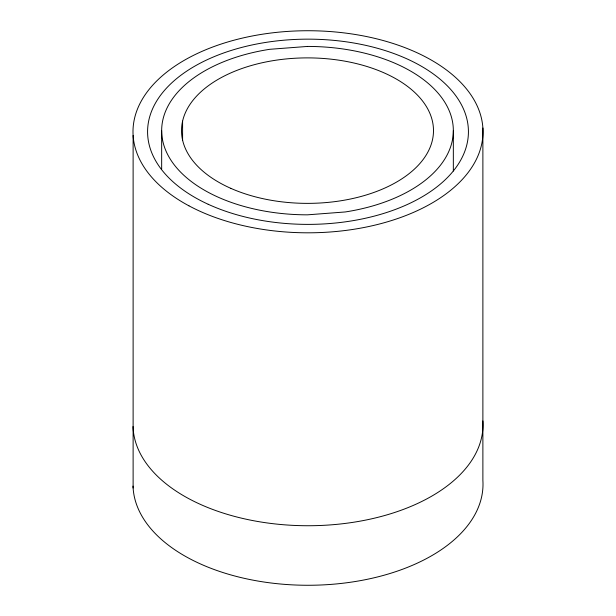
<?xml version="1.0" encoding="UTF-8"?>
<svg xmlns="http://www.w3.org/2000/svg" width="616" height="616" viewBox="0 0 616 616"><rect width="100%" height="100%" fill="white"/><g stroke="black" fill="none" stroke-linecap="round" stroke-linejoin="round"><path stroke-width="0.92" d="M482.882 128.013L482.882 480.48A175.006 101.039 0 0 1 312.882 585.231A175.006 101.039 0 0 1 133.025 486.116M453.338 130.631L453.338 171.025M182.59 121.136L182.59 140.34M161.661 130.631L161.661 169.1M133.118 135.52L133.118 487.988M482.882 420.936A175.006 101.039 0 0 1 312.882 525.694A175.006 101.039 0 0 1 133.025 426.58M307.5 46.431L269.754 49.303A145.838 84.2 0 0 0 162.909 141.618A145.838 84.2 0 0 0 307.5 214.83L345.245 211.958A145.838 84.2 0 0 0 452.09 119.643A145.838 84.2 0 0 0 307.5 46.431M188.935 205.821A175.006 101.039 0 0 0 478.609 154.277A175.006 101.039 0 0 0 256.456 35.212A175.006 101.039 0 0 0 188.935 205.821M208.208 204.281A160.422 92.616 0 0 0 466.674 145.407A160.422 92.616 0 0 0 249.118 45.615A160.422 92.616 0 0 0 208.208 204.281M230.8 188.334A125.987 72.742 0 0 0 432.409 140.125A125.987 72.742 0 0 0 259.282 63.425A125.987 72.742 0 0 0 230.8 188.334"/></g></svg>
